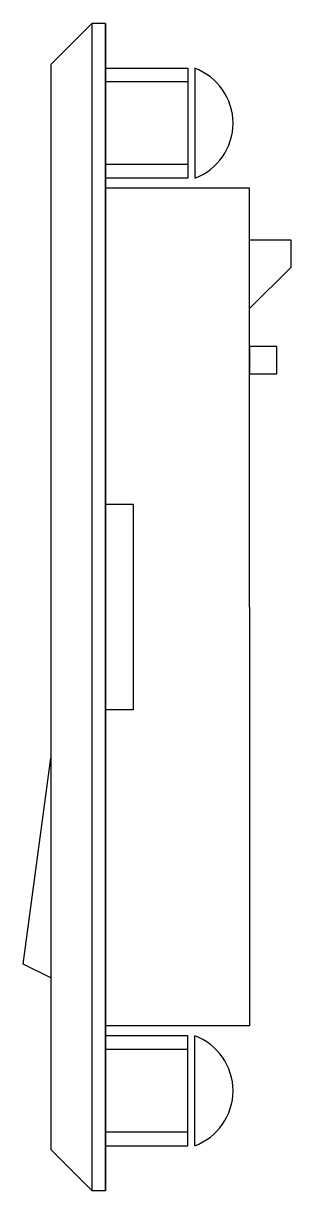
# Model space of a CAD drawing. Header units: millimetres. Extents: x 0 to 19.5, y 0 to 85.
import ezdxf

# ---------------------------------------------------------------- set-up
doc = ezdxf.new("R2010")
doc.units = ezdxf.units.MM
doc.layers.add('CONDUCTOR', color=7, linetype='Continuous')
doc.layers.add('Khoa', color=7, linetype='Continuous')

# ---------------------------------------------------------------- blocks, each defined once
blk = doc.blocks.new('TV-HKB1')
at = {"layer": 'CONDUCTOR', "color": 8, "ltscale": 100}
for p, q in [((6.5, 39.23), (6.5, 31.23)), ((6, 38.23), (0, 38.23)), ((6, 32.23), (0, 32.23)), ((6.5, -39.23), (6.5, -31.23)), ((6, -32.23), (0, -32.23)), ((6, -38.23), (0, -38.23))]:
    blk.add_line(p, q, dxfattribs=at)
for points in [[(-1, 42.5), (-1, -42.5)], [(0, 42.5), (0, -42.5)], [(0, 39.23), (6, 39.23), (6, 31.23), (0, 31.23)], [(0, -39.23), (6, -39.23), (6, -31.23), (0, -31.23)]]:
    blk.add_lwpolyline(points, dxfattribs=at)
at = {"layer": 'CONDUCTOR', "color": 6, "ltscale": 100}
for points in [[(10.5, 0), (10.5, 30.5), (0, 30.5)], [(10.5, 0), (10.5, -30.5), (0, -30.5)]]:
    blk.add_lwpolyline(points, dxfattribs=at)
at = {"layer": 'CONDUCTOR', "color": 8, "ltscale": 100}
blk.add_lwpolyline([(0, 7.5), (2, 7.5), (2, -7.5), (0, -7.5)], close=True, dxfattribs=at)
for centre in [(5.036, 35.23), (5.036, -35.23)]:
    blk.add_arc(centre, 4.26, 290.10379, 69.89621, dxfattribs=at)
at = {"layer": 'Khoa', "color": 7}
for p, q in [((-6, -26), (-4, -11)), ((-4, -27), (-6, -26))]:
    blk.add_line(p, q, dxfattribs=at)
for points in [[(-1, -42.5), (0, -42.5), (0, 42.5), (-1, 42.5), (-4, 39.5), (-4, -39.5)], [(10.5, 16.976), (12.5, 16.976), (12.5, 18.976), (10.5, 18.976)]]:
    blk.add_lwpolyline(points, close=True, dxfattribs=at)
blk.add_lwpolyline([(10.5, 26.728), (13.5, 26.728), (13.5, 24.728), (10.5, 21.728)], dxfattribs=at)

msp = doc.modelspace()

# ---------------------------------------------------------------- block references
msp.add_blockref('TV-HKB1', (6, 42.5))

doc.saveas('drawing.dxf')
